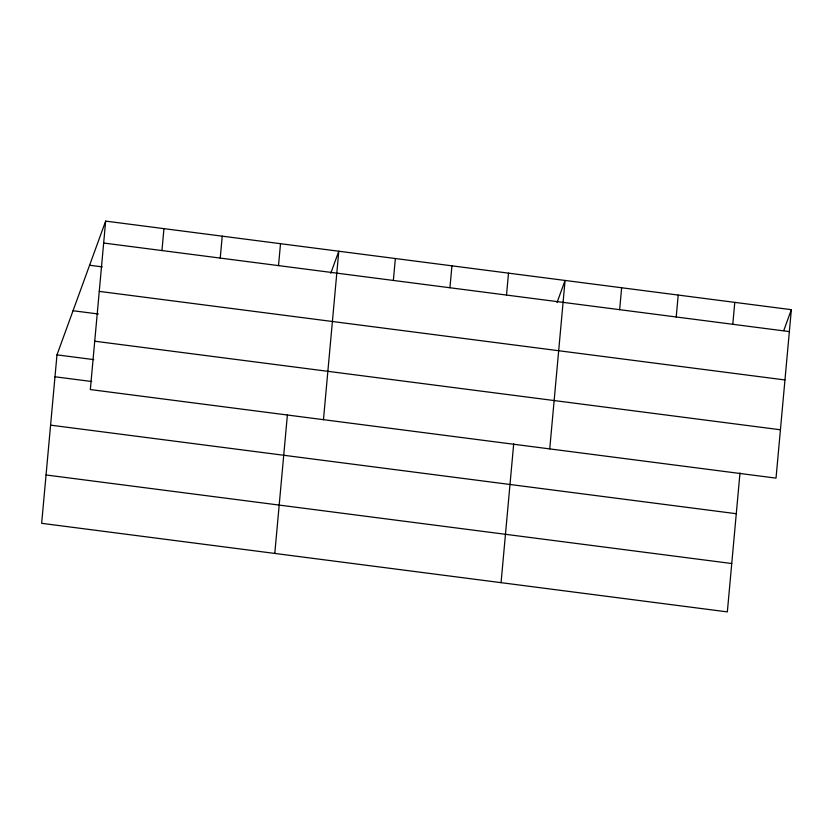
<?xml version="1.0" encoding="UTF-8"?>
<svg xmlns="http://www.w3.org/2000/svg" width="833" height="833" viewBox="0 0 833 833"><rect width="100%" height="100%" fill="white"/><g stroke="black" fill="none" stroke-linecap="round" stroke-linejoin="round"><path stroke-width="1.25" d="M105.656 221.109L90.328 389.563L776.023 478.132L791.35 309.678L105.656 221.109L56.977 354.868L41.65 523.322L727.344 611.891L739.985 472.988M161.946 250.556L163.945 228.638M220.235 258.084L222.224 236.166M278.514 265.612L280.513 243.694M274.786 553.435L287.427 414.532M323.464 419.676L338.792 251.222L330.763 273.297M393.363 280.45L395.363 258.532M449.935 287.749L451.934 265.842M506.506 295.059L508.505 273.151M501.06 582.663L513.701 443.76M549.738 448.904L565.076 280.45L557.038 302.525M619.648 309.668L621.637 287.76M676.219 316.977L678.208 295.069M732.79 324.287L734.779 302.379M783.738 330.586L791.35 309.678M103.667 243.028L789.351 331.596M89.589 265.258L102.261 266.893M99.262 291.383L784.957 379.952M73.044 310.73L98.388 313.999M94.733 341.207L780.417 429.776M56.977 354.868L93.723 359.617M54.988 376.787L91.734 381.524M50.584 425.142L736.278 513.711M46.054 474.966L731.749 563.525"/></g></svg>
